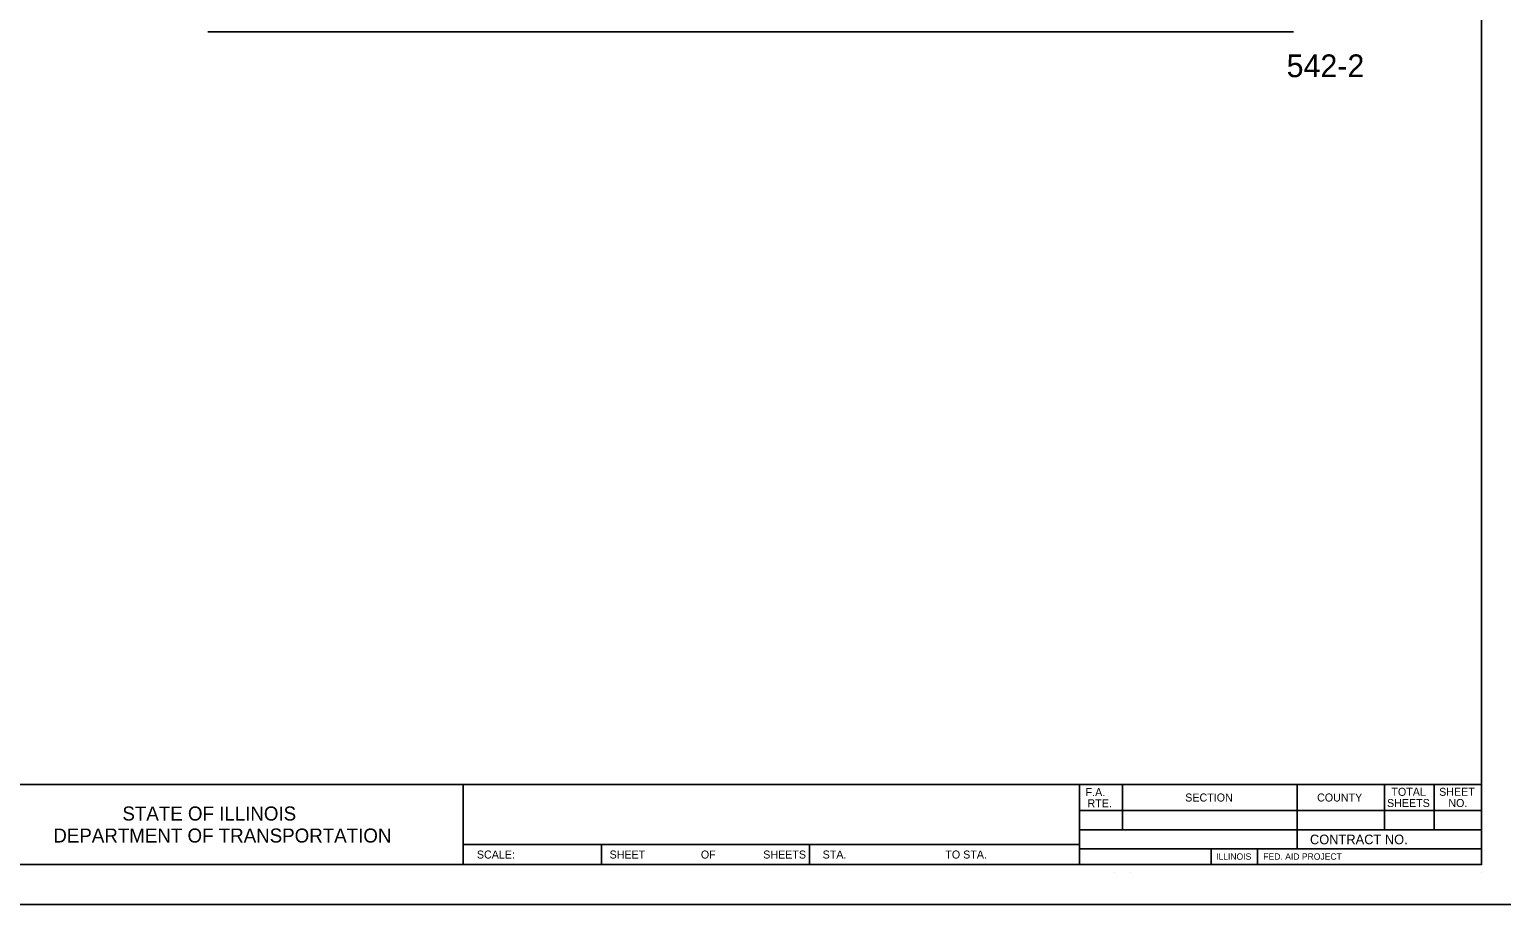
# Model space of a CAD drawing. Extents: x 2133490 to 2172050, y 2138301 to 2145980.
# Drawn here: x 2135957 to 2136877, y 2141438 to 2141984 of the extents above; entities that cross this region are included whole.
import ezdxf

# ---------------------------------------------------------------- set-up
doc = ezdxf.new("R2010")
doc.units = 0
for name, color, linetype in [('ROW_Pr_Notes', 7, 'Continuous'), ('SH_General_Details', 7, 'Continuous'), ('SH_Printer_Plotting_Border', 7, 'Continuous')]:
    doc.layers.add(name, color=color, linetype=linetype)

msp = doc.modelspace()

# ---------------------------------------------------------------- linework, layer by layer
at = {"layer": 'ROW_Pr_Notes'}
msp.add_line((2136068.66, 2141982.86), (2136747.15, 2141982.86), dxfattribs=at)
at = {"layer": 'SH_General_Details'}
for p, q in [((2135289.66, 2141512.58), (2136864.66, 2141512.58)), ((2136228.37, 2141512.58), (2136228.37, 2141462.58)), ((2136613.37, 2141512.58), (2136613.37, 2141462.58)), ((2136640.38, 2141512.58), (2136640.38, 2141484.32)), ((2136749.38, 2141512.58), (2136749.38, 2141472.32)), ((2136803.98, 2141512.58), (2136803.98, 2141484.32)), ((2136835.02, 2141512.58), (2136835.02, 2141484.32)), ((2136613.37, 2141496.32), (2136864.66, 2141496.32)), ((2136613.37, 2141484.32), (2136864.66, 2141484.32)), ((2136228.37, 2141475.08), (2136613.37, 2141475.08)), ((2136314.66, 2141475.08), (2136314.66, 2141462.58)), ((2136444.66, 2141475.08), (2136444.66, 2141462.58)), ((2136613.37, 2141472.32), (2136864.66, 2141472.32)), ((2136695.73, 2141472.32), (2136695.73, 2141462.58)), ((2136724.73, 2141472.32), (2136724.73, 2141462.58)), ((2136635.38, 2141457.58), (2136635.38, 2141457.58)), ((2136645.38, 2141457.58), (2136645.38, 2141457.58)), ((2136864.66, 2141457.58), (2136864.66, 2141457.58)), ((2136889.66, 2141437.58), (2135189.66, 2141437.58))]:
    msp.add_line(p, q, dxfattribs=at)
msp.add_lwpolyline([(2135289.66, 2142512.58), (2136864.66, 2142512.58), (2136864.66, 2141462.58), (2135289.66, 2141462.58)], close=True, dxfattribs=at)
at = {"layer": 'SH_Printer_Plotting_Border'}
msp.add_lwpolyline([(2135189.66, 2141437.58), (2136889.66, 2141437.58), (2136889.66, 2142537.58), (2135189.66, 2142537.58)], close=True, dxfattribs=at)

# ---------------------------------------------------------------- texts
at = {"layer": 'SH_General_Details'}
for s, height, p in [('542-2', 14.2, (2136742.84, 2141954.45)), ('F.A.  ', 5, (2136617.23, 2141505.33)), ('SECTION', 4.999, (2136679.48, 2141501.95)), ('COUNTY', 4.999, (2136761.88, 2141501.95)), ('SHEETS', 4.999, (2136805.57, 2141498.51)), ('TOTAL', 4.999, (2136808.32, 2141505.51)), ('SHEET', 4.999, (2136838.16, 2141505.51)), ('NO.', 4.999, (2136843.92, 2141498.51)), ('STATE OF ILLINOIS', 8.7501, (2136015.31, 2141490.08)), ('RTE.', 5, (2136618.39, 2141498.33)), ('DEPARTMENT OF TRANSPORTATION', 8.7501, (2135972.15, 2141476.33)), ('CONTRACT NO.      ', 6, (2136757.43, 2141475.26)), ('SCALE:          ', 5, (2136236.83, 2141466.33)), ('SHEET', 5, (2136319.76, 2141466.33)), ('OF', 5, (2136376.8, 2141466.33)), ('SHEETS', 5, (2136415.76, 2141466.33)), ('STA.', 5, (2136452.9, 2141466.33)), ('TO STA.', 5, (2136529.57, 2141466.33)), ('ILLINOIS', 4, (2136698.77, 2141465.56)), ('FED. AID PROJECT', 4, (2136728.29, 2141465.56))]:
    msp.add_text(s, height=height, dxfattribs=at).set_placement(p)

doc.saveas('drawing.dxf')
